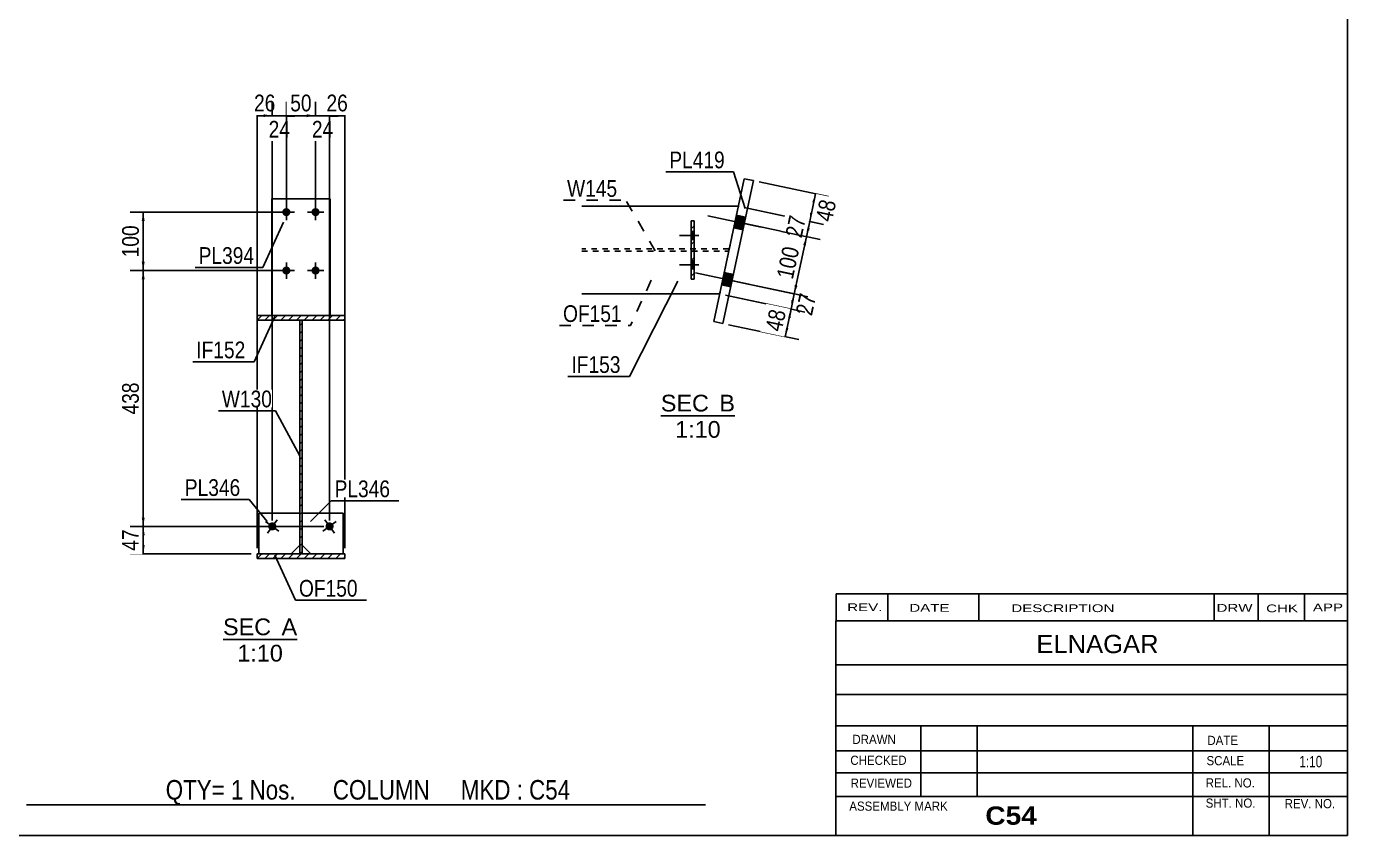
# Model space of a CAD drawing. Header units: millimetres. Extents: x -335 to 67, y -168 to 109.
# Drawn here: x -159.1 to 67.1, y -168 to -29.5 of the extents above; entities that cross this region are included whole.
import ezdxf

# ---------------------------------------------------------------- set-up
doc = ezdxf.new("R2010")
doc.units = ezdxf.units.MM
doc.linetypes.add('DXK_LINE_DOT1', pattern=[1.8814, 0.9407, -0.9407])
doc.linetypes.add('DXK_LINE_DOT2', pattern=[3.9198, 1.9599, -1.9599])
doc.styles.add('Arial', font='ARIAL.TTF', dxfattribs={"height": 0.2})
doc.styles.add('Arial Bold', font='ARIALBD.TTF', dxfattribs={"height": 0.2})
doc.styles.add('Arial Narrow', font='ARIALN.TTF', dxfattribs={"height": 0.2})

# ---------------------------------------------------------------- blocks, each defined once
blk = doc.blocks.new('Unknown-624482506-1210')
at = {"color": 5, "linetype": 'Continuous'}
for p, q in [((67.06, -168.04), (67.06, 108.96)), ((-332.94, -168.04), (67.06, -168.04))]:
    blk.add_line(p, q, dxfattribs=at)
blk = doc.blocks.new('Unknown-624482506-12 - 1852')
at = {"color": 1, "linetype": 'Continuous'}
blk.add_line((-125.43, -134.5), (-112.74, -134.5), dxfattribs=at)
at = {"color": 0, "linetype": 'Continuous'}
for points in [[(-117.21, -133.75), (-117.21, -130.75), (-125.43, -130.75), (-125.43, -133.75)], [(-112.74, -133.75), (-112.74, -130.75), (-115.41, -130.75), (-115.41, -133.75)], [(-115.19, -138.25), (-115.19, -135.25), (-122.98, -135.25), (-122.98, -138.25)]]:
    blk.add_wipeout(points, dxfattribs=at)
at = {"color": 136, "linetype": 'Continuous', "style": 'Arial'}
for s, height, p in [('SEC', 2.865, (-125.43, -133.75)), ('A', 2.87, (-115.41, -133.75)), ('1:10', 2.865, (-122.98, -138.25))]:
    blk.add_text(s, height=height, dxfattribs=at).set_placement(p)
blk = doc.blocks.new('Unknown-624482506-13 - 2064')
at = {"color": 1, "linetype": 'Continuous'}
blk.add_line((-50.49, -96.2), (-37.8, -96.2), dxfattribs=at)
at = {"color": 0, "linetype": 'Continuous'}
for points in [[(-42.27, -95.45), (-42.27, -92.45), (-50.49, -92.45), (-50.49, -95.45)], [(-37.8, -95.45), (-37.8, -92.45), (-40.47, -92.45), (-40.47, -95.45)], [(-40.25, -99.95), (-40.25, -96.95), (-48.04, -96.95), (-48.04, -99.95)]]:
    blk.add_wipeout(points, dxfattribs=at)
at = {"color": 136, "linetype": 'Continuous', "style": 'Arial'}
for s, height, p in [('SEC', 2.865, (-50.49, -95.45)), ('B', 2.87, (-40.47, -95.45)), ('1:10', 2.865, (-48.04, -99.95))]:
    blk.add_text(s, height=height, dxfattribs=at).set_placement(p)
blk = doc.blocks.new('Part-624482506-1929 - 1852')
at = {"linetype": 'Continuous'}
h = blk.add_hatch(dxfattribs=at)
h.set_pattern_fill('', scale=0.3, style=0, pattern_type=0)
h.set_pattern_definition([(45, (-119.5944, -120.6266), (-0.67352, 0.67352), [])])
h.paths.add_polyline_path([(-119.59, -119.83), (-119.59, -120.63), (-104.59, -120.63), (-104.59, -119.83)])
at = {"color": 2, "linetype": 'Continuous'}
for p, q in [((-119.59, -120.63), (-119.59, -119.83)), ((-119.59, -119.83), (-104.59, -119.83)), ((-104.59, -119.83), (-104.59, -120.63)), ((-104.59, -120.63), (-119.59, -120.63))]:
    blk.add_line(p, q, dxfattribs=at)
blk = doc.blocks.new('Bolt-624482506-1865 - 1852')
at = {"linetype": 'Continuous'}
for points in [[(-113.89, -61.33, -1), (-115.29, -61.33, -1)], [(-108.89, -61.33, -1), (-110.29, -61.33, -1)], [(-113.89, -71.33, -1), (-115.29, -71.33, -1)], [(-108.89, -71.33, -1), (-110.29, -71.33, -1)]]:
    blk.add_hatch(color=3, dxfattribs=at).paths.add_polyline_path(points)
at = {"color": 3, "linetype": 'Continuous'}
for p, q in [((-114.59, -59.93), (-114.59, -62.73)), ((-109.59, -59.93), (-109.59, -62.73)), ((-113.19, -61.33), (-115.99, -61.33)), ((-108.19, -61.33), (-110.99, -61.33)), ((-114.59, -69.93), (-114.59, -72.73)), ((-109.59, -69.93), (-109.59, -72.73)), ((-113.19, -71.33), (-115.99, -71.33)), ((-108.19, -71.33), (-110.99, -71.33))]:
    blk.add_line(p, q, dxfattribs=at)
blk = doc.blocks.new('Part-624482506-1921 - 1852')
at = {"linetype": 'Continuous'}
h = blk.add_hatch(dxfattribs=at)
h.set_pattern_fill('', scale=0.3, style=0, pattern_type=0)
h.set_pattern_definition([(45, (-119.5944, -79.8266), (-0.67352, 0.67352), [])])
h.paths.add_polyline_path([(-119.59, -79.03), (-119.59, -79.83), (-104.59, -79.83), (-104.59, -79.03)])
at = {"color": 2, "linetype": 'Continuous'}
for p, q in [((-119.59, -79.83), (-119.59, -79.03)), ((-119.59, -79.03), (-104.59, -79.03)), ((-104.59, -79.03), (-104.59, -79.83)), ((-104.59, -79.83), (-119.59, -79.83))]:
    blk.add_line(p, q, dxfattribs=at)
blk = doc.blocks.new('Part-624482506-1903 - 1852')
at = {"color": 2, "linetype": 'Continuous'}
for p, q in [((-111.89, -112.83), (-104.89, -112.83)), ((-104.89, -112.83), (-104.89, -119.83)), ((-110.39, -119.83), (-111.89, -118.33))]:
    blk.add_line(p, q, dxfattribs=at)
at = {"color": 7, "linetype": 'DXK_LINE_DOT1'}
for p, q in [((-111.89, -118.33), (-111.89, -112.83)), ((-104.89, -119.83), (-110.39, -119.83))]:
    blk.add_line(p, q, dxfattribs=at)
blk = doc.blocks.new('Bolt-624482506-1863 - 1852')
at = {"linetype": 'Continuous'}
blk.add_hatch(color=3, dxfattribs=at).paths.add_polyline_path([(-106.78, -115.69, -1), (-107.61, -114.56, -1)])
at = {"color": 3, "linetype": 'Continuous'}
for p, q in [((-106.06, -114.3), (-108.33, -115.95)), ((-106.37, -116.26), (-108.02, -114))]:
    blk.add_line(p, q, dxfattribs=at)
blk = doc.blocks.new('Part-624482506-1872 - 1852')
at = {"linetype": 'Continuous'}
h = blk.add_hatch(dxfattribs=at)
h.set_pattern_fill('', scale=0.3, style=0, pattern_type=0)
h.set_pattern_definition([(45, (-112.2944, -119.8266), (-0.67352, 0.67352), [])])
h.paths.add_polyline_path([(-112.29, -79.83), (-112.29, -119.83), (-111.89, -119.83), (-111.89, -79.83)])
at = {"color": 2, "linetype": 'Continuous'}
for p, q in [((-112.29, -119.83), (-112.29, -79.83)), ((-112.29, -79.83), (-111.89, -79.83)), ((-111.89, -79.83), (-111.89, -119.83)), ((-111.89, -119.83), (-112.29, -119.83))]:
    blk.add_line(p, q, dxfattribs=at)
blk = doc.blocks.new('Bolt-624482506-1864 - 1852')
at = {"linetype": 'Continuous'}
blk.add_hatch(color=3, dxfattribs=at).paths.add_polyline_path([(-116.58, -114.56, -1), (-117.41, -115.69, -1)])
at = {"color": 3, "linetype": 'Continuous'}
for p, q in [((-118.13, -114.3), (-115.86, -115.95)), ((-116.17, -114), (-117.82, -116.26))]:
    blk.add_line(p, q, dxfattribs=at)
blk = doc.blocks.new('Part-624482506-1908 - 1852')
at = {"color": 2, "linetype": 'Continuous'}
for p, q in [((-119.29, -112.83), (-112.29, -112.83)), ((-119.29, -112.83), (-119.29, -119.83)), ((-112.29, -118.33), (-113.79, -119.83))]:
    blk.add_line(p, q, dxfattribs=at)
at = {"color": 7, "linetype": 'DXK_LINE_DOT1'}
for p, q in [((-112.29, -112.83), (-112.29, -118.33)), ((-113.79, -119.83), (-119.29, -119.83))]:
    blk.add_line(p, q, dxfattribs=at)
blk = doc.blocks.new('Part-624482506-1913 - 1852')
at = {"color": 2, "linetype": 'Continuous'}
for p, q in [((-117.09, -59.03), (-107.09, -59.03)), ((-117.09, -59.03), (-117.09, -79.03)), ((-107.09, -59.03), (-107.09, -79.03))]:
    blk.add_line(p, q, dxfattribs=at)
at = {"color": 7, "linetype": 'DXK_LINE_DOT1'}
blk.add_line((-117.09, -79.03), (-107.09, -79.03), dxfattribs=at)
blk = doc.blocks.new('Part-624482506-2132 - 2064')
at = {"color": 7, "linetype": 'DXK_LINE_DOT1'}
for p, q in [((-37.22, -60.33), (-63.99, -60.33)), ((-63.99, -75.33), (-40.41, -75.33))]:
    blk.add_line(p, q, dxfattribs=at)
blk = doc.blocks.new('Bolt-624482506-2068 - 2064')
at = {"linetype": 'Continuous'}
for points in [[(-36.44, -64.35), (-35.98, -62.2), (-37.55, -61.87), (-38.01, -64.02)], [(-36.44, -64.35), (-35.98, -62.2), (-37.55, -61.87), (-38.01, -64.02)], [(-36.44, -64.35), (-35.98, -62.2), (-37.55, -61.87), (-38.01, -64.02)], [(-36.44, -64.35), (-35.98, -62.2), (-37.55, -61.87), (-38.01, -64.02)], [(-38.52, -74.13), (-38.07, -71.98), (-39.63, -71.65), (-40.09, -73.8)], [(-38.52, -74.13), (-38.07, -71.98), (-39.63, -71.65), (-40.09, -73.8)], [(-38.52, -74.13), (-38.07, -71.98), (-39.63, -71.65), (-40.09, -73.8)], [(-38.52, -74.13), (-38.07, -71.98), (-39.63, -71.65), (-40.09, -73.8)]]:
    blk.add_hatch(color=3, dxfattribs=at).paths.add_polyline_path(points)
at = {"color": 3, "linetype": 'Continuous'}
for p, q in [((-33.34, -63.89), (-42.47, -61.94)), ((-33.34, -63.89), (-42.47, -61.94)), ((-33.34, -63.89), (-42.47, -61.94)), ((-33.34, -63.89), (-42.47, -61.94)), ((-35.98, -62.2), (-37.55, -61.87)), ((-35.98, -62.2), (-37.55, -61.87)), ((-35.98, -62.2), (-37.55, -61.87)), ((-35.98, -62.2), (-37.55, -61.87)), ((-36.44, -64.35), (-38.01, -64.02)), ((-36.44, -64.35), (-38.01, -64.02)), ((-36.44, -64.35), (-38.01, -64.02)), ((-36.44, -64.35), (-38.01, -64.02)), ((-35.42, -73.67), (-44.55, -71.73)), ((-35.42, -73.67), (-44.55, -71.73)), ((-35.42, -73.67), (-44.55, -71.73)), ((-35.42, -73.67), (-44.55, -71.73)), ((-38.07, -71.98), (-39.63, -71.65)), ((-38.07, -71.98), (-39.63, -71.65)), ((-38.07, -71.98), (-39.63, -71.65)), ((-38.07, -71.98), (-39.63, -71.65)), ((-38.52, -74.13), (-40.09, -73.8)), ((-38.52, -74.13), (-40.09, -73.8)), ((-38.52, -74.13), (-40.09, -73.8)), ((-38.52, -74.13), (-40.09, -73.8))]:
    blk.add_line(p, q, dxfattribs=at)
blk = doc.blocks.new('Part-624482506-2103 - 2064')
at = {"color": 2, "linetype": 'Continuous'}
for p, q in [((-37.22, -60.33), (-63.99, -60.33)), ((-40.41, -75.33), (-63.99, -75.33))]:
    blk.add_line(p, q, dxfattribs=at)
at = {"color": 7, "linetype": 'DXK_LINE_DOT1'}
blk.add_line((-40.41, -75.33), (-37.22, -60.33), dxfattribs=at)
blk = doc.blocks.new('Part-624482506-2087 - 2064')
at = {"color": 2, "linetype": 'Continuous'}
for p, q in [((-41.42, -80.06), (-36.22, -55.61)), ((-34.65, -55.94), (-39.86, -80.39)), ((-36.22, -55.61), (-34.65, -55.94)), ((-39.86, -80.39), (-41.42, -80.06))]:
    blk.add_line(p, q, dxfattribs=at)
blk = doc.blocks.new('Part-624482506-2110 - 2064')
at = {"color": 7, "linetype": 'DXK_LINE_DOT1'}
for p, q in [((-38.86, -67.63), (-63.99, -67.63)), ((-38.86, -68.03), (-38.86, -67.63)), ((-63.99, -68.03), (-38.86, -68.03))]:
    blk.add_line(p, q, dxfattribs=at)
blk = doc.blocks.new('Part-624482506-4051 - 2064')
at = {"linetype": 'Continuous'}
h = blk.add_hatch(dxfattribs=at)
h.set_pattern_fill('', scale=0.3, style=0, pattern_type=0)
h.set_pattern_definition([(45, (-45.2857, -62.8338), (-0.67352, 0.67352), [])])
h.paths.add_polyline_path([(-44.79, -62.83), (-45.29, -62.83), (-45.29, -72.83), (-44.79, -72.83)])
at = {"color": 7, "linetype": 'DXK_LINE_DOT1'}
for p, q in [((-44.79, -62.83), (-45.29, -62.83)), ((-45.29, -62.83), (-45.29, -72.83)), ((-44.79, -72.83), (-44.79, -62.83)), ((-45.29, -72.83), (-44.79, -72.83))]:
    blk.add_line(p, q, dxfattribs=at)
at = {"color": 2, "linetype": 'Continuous'}
for p, q in [((-45.29, -72.83), (-45.29, -62.83)), ((-45.29, -62.83), (-44.79, -62.83)), ((-44.79, -72.83), (-44.79, -62.83)), ((-45.29, -72.83), (-44.79, -72.83))]:
    blk.add_line(p, q, dxfattribs=at)
blk = doc.blocks.new('Bolt-624482506-4059 - 2064')
at = {"linetype": 'Continuous'}
for points in [[(-44.79, -66.03), (-44.79, -64.63), (-45.29, -64.63), (-45.29, -66.03)], [(-44.79, -71.03), (-44.79, -69.63), (-45.29, -69.63), (-45.29, -71.03)]]:
    blk.add_hatch(color=3, dxfattribs=at).paths.add_polyline_path(points)
at = {"color": 3, "linetype": 'Continuous'}
for p, q in [((-43.99, -65.33), (-47.29, -65.33)), ((-44.79, -64.63), (-45.29, -64.63)), ((-44.79, -66.03), (-45.29, -66.03)), ((-44.79, -69.63), (-45.29, -69.63)), ((-43.99, -70.33), (-47.29, -70.33)), ((-44.79, -71.03), (-45.29, -71.03))]:
    blk.add_line(p, q, dxfattribs=at)
blk = doc.blocks.new('StraightDimension-624482506-1977 - 1852')
at = {"linetype": 'Continuous'}
for points in [[(-139.34, -62.83), (-139.09, -61.33), (-138.84, -62.83)], [(-138.84, -69.83), (-139.09, -71.33), (-139.34, -69.83)]]:
    blk.add_hatch(color=7, dxfattribs=at).paths.add_polyline_path(points)
at = {"color": 7, "linetype": 'Continuous'}
for p, q in [((-115.59, -61.33), (-141.34, -61.33)), ((-139.09, -71.33), (-139.09, -61.33)), ((-115.59, -71.33), (-141.34, -71.33))]:
    blk.add_line(p, q, dxfattribs=at)
at = {"color": 0}
blk.add_wipeout([(-139.24, -62.98), (-143.44, -62.98), (-143.44, -69.67), (-139.24, -69.67)], dxfattribs=at)
at = {"color": 3, "style": 'Arial Narrow'}
blk.add_text('100', height=2.863, rotation=90.0002, dxfattribs=at).set_placement((-139.84, -69.07))
blk = doc.blocks.new('StraightDimension-624482506-1945 - 1852')
at = {"linetype": 'Continuous'}
for points in [[(-139.34, -116.63), (-139.09, -115.13), (-138.84, -116.63)], [(-138.84, -118.33), (-139.09, -119.83), (-139.34, -118.33)]]:
    blk.add_hatch(color=7, dxfattribs=at).paths.add_polyline_path(points)
at = {"color": 7, "linetype": 'Continuous'}
for p, q in [((-108.19, -115.13), (-141.34, -115.13)), ((-139.09, -119.83), (-139.09, -115.13)), ((-120.59, -119.83), (-141.34, -119.83))]:
    blk.add_line(p, q, dxfattribs=at)
at = {"color": 0}
blk.add_wipeout([(-139.24, -115.05), (-143.44, -115.05), (-143.44, -119.9), (-139.24, -119.9)], dxfattribs=at)
at = {"color": 3, "style": 'Arial Narrow'}
blk.add_text('47', height=2.863, rotation=90.0002, dxfattribs=at).set_placement((-139.84, -119.3))
blk = doc.blocks.new('StraightDimension-624482506-1961 - 1852')
at = {"linetype": 'Continuous'}
for points in [[(-139.34, -72.83), (-139.09, -71.33), (-138.84, -72.83)], [(-138.84, -113.63), (-139.09, -115.13), (-139.34, -113.63)]]:
    blk.add_hatch(color=7, dxfattribs=at).paths.add_polyline_path(points)
at = {"color": 7, "linetype": 'Continuous'}
for p, q in [((-115.59, -71.33), (-141.34, -71.33)), ((-139.09, -115.13), (-139.09, -71.33)), ((-108.19, -115.13), (-141.34, -115.13))]:
    blk.add_line(p, q, dxfattribs=at)
at = {"color": 0}
blk.add_wipeout([(-139.24, -89.88), (-143.44, -89.88), (-143.44, -96.57), (-139.24, -96.57)], dxfattribs=at)
at = {"color": 3, "style": 'Arial Narrow'}
blk.add_text('438', height=2.863, rotation=90.0002, dxfattribs=at).set_placement((-139.84, -95.97))
blk = doc.blocks.new('StraightDimension-624482506-1988 - 1852')
at = {"linetype": 'Continuous'}
for points in [[(-118.09, -45.08), (-119.59, -44.83), (-118.09, -44.58)], [(-118.49, -44.58), (-116.99, -44.83), (-118.49, -45.08)]]:
    blk.add_hatch(color=7, dxfattribs=at).paths.add_polyline_path(points)
at = {"color": 7, "linetype": 'Continuous'}
for p, q in [((-119.59, -118.83), (-119.59, -42.58)), ((-116.99, -114.13), (-116.99, -42.58)), ((-119.59, -44.83), (-116.99, -44.83))]:
    blk.add_line(p, q, dxfattribs=at)
at = {"color": 0}
blk.add_wipeout([(-115.87, -44.68), (-115.87, -40.48), (-120.72, -40.48), (-120.72, -44.68)], dxfattribs=at)
at = {"color": 3, "style": 'Arial Narrow'}
blk.add_text('26', height=2.863, dxfattribs=at).set_placement((-120.12, -44.08))
blk = doc.blocks.new('StraightDimension-624482506-2004 - 1852')
at = {"linetype": 'Continuous'}
for points in [[(-118.49, -44.58), (-116.99, -44.83), (-118.49, -45.08)], [(-113.09, -45.08), (-114.59, -44.83), (-113.09, -44.58)]]:
    blk.add_hatch(color=7, dxfattribs=at).paths.add_polyline_path(points)
at = {"color": 7, "linetype": 'Continuous'}
for p, q in [((-116.99, -114.13), (-116.99, -42.43)), ((-114.59, -60.33), (-114.59, -42.43)), ((-116.99, -44.83), (-114.59, -44.83))]:
    blk.add_line(p, q, dxfattribs=at)
at = {"color": 0}
blk.add_wipeout([(-113.37, -49.18), (-113.37, -44.98), (-118.22, -44.98), (-118.22, -49.18)], dxfattribs=at)
at = {"color": 3, "style": 'Arial Narrow'}
blk.add_text('24', height=2.863, dxfattribs=at).set_placement((-117.62, -48.58))
blk = doc.blocks.new('StraightDimension-624482506-2020 - 1852')
at = {"linetype": 'Continuous'}
for points in [[(-113.09, -45.08), (-114.59, -44.83), (-113.09, -44.58)], [(-111.09, -44.58), (-109.59, -44.83), (-111.09, -45.08)]]:
    blk.add_hatch(color=7, dxfattribs=at).paths.add_polyline_path(points)
at = {"color": 7, "linetype": 'Continuous'}
for p, q in [((-114.59, -60.33), (-114.59, -42.58)), ((-109.59, -60.33), (-109.59, -42.58)), ((-114.59, -44.83), (-109.59, -44.83))]:
    blk.add_line(p, q, dxfattribs=at)
at = {"color": 0}
blk.add_wipeout([(-109.67, -44.68), (-109.67, -40.48), (-114.52, -40.48), (-114.52, -44.68)], dxfattribs=at)
at = {"color": 3, "style": 'Arial Narrow'}
blk.add_text('50', height=2.863, dxfattribs=at).set_placement((-113.92, -44.08))
blk = doc.blocks.new('StraightDimension-624482506-2030 - 1852')
at = {"linetype": 'Continuous'}
for points in [[(-111.09, -44.58), (-109.59, -44.83), (-111.09, -45.08)], [(-105.69, -45.08), (-107.19, -44.83), (-105.69, -44.58)]]:
    blk.add_hatch(color=7, dxfattribs=at).paths.add_polyline_path(points)
at = {"color": 7, "linetype": 'Continuous'}
for p, q in [((-109.59, -60.33), (-109.59, -42.43)), ((-107.19, -114.13), (-107.19, -42.43)), ((-109.59, -44.83), (-107.19, -44.83))]:
    blk.add_line(p, q, dxfattribs=at)
at = {"color": 0}
blk.add_wipeout([(-105.97, -49.18), (-105.97, -44.98), (-110.82, -44.98), (-110.82, -49.18)], dxfattribs=at)
at = {"color": 3, "style": 'Arial Narrow'}
blk.add_text('24', height=2.863, dxfattribs=at).set_placement((-110.22, -48.58))
blk = doc.blocks.new('StraightDimension-624482506-2046 - 1852')
at = {"linetype": 'Continuous'}
for points in [[(-105.69, -45.08), (-107.19, -44.83), (-105.69, -44.58)], [(-106.09, -44.58), (-104.59, -44.83), (-106.09, -45.08)]]:
    blk.add_hatch(color=7, dxfattribs=at).paths.add_polyline_path(points)
at = {"color": 7, "linetype": 'Continuous'}
for p, q in [((-107.19, -114.13), (-107.19, -42.58)), ((-104.59, -118.83), (-104.59, -42.58)), ((-107.19, -44.83), (-104.59, -44.83))]:
    blk.add_line(p, q, dxfattribs=at)
at = {"color": 0}
blk.add_wipeout([(-103.47, -44.68), (-103.47, -40.48), (-108.32, -40.48), (-108.32, -44.68)], dxfattribs=at)
at = {"color": 3, "style": 'Arial Narrow'}
blk.add_text('26', height=2.863, dxfattribs=at).set_placement((-107.72, -44.08))
blk = doc.blocks.new('StraightDimension-624482506-3650 - 2064')
at = {"linetype": 'Continuous'}
for points in [[(-28.2, -76.74), (-27.65, -75.32), (-27.72, -76.84)], [(-27.65, -76.52), (-28.2, -77.93), (-28.14, -76.41)]]:
    blk.add_hatch(color=7, dxfattribs=at).paths.add_polyline_path(points)
at = {"color": 7, "linetype": 'Continuous'}
for p, q in [((-39.01, -72.91), (-25.45, -75.79)), ((-39.44, -75.54), (-26, -78.4)), ((-28.2, -77.93), (-27.65, -75.32))]:
    blk.add_line(p, q, dxfattribs=at)
at = {"color": 0}
blk.add_wipeout([(-23.17, -75.16), (-27.27, -74.28), (-28.28, -79.03), (-24.18, -79.91)], dxfattribs=at)
at = {"color": 3, "style": 'Arial Narrow'}
blk.add_text('27', height=2.863, rotation=77.991, dxfattribs=at).set_placement((-24.64, -79.2))
blk = doc.blocks.new('StraightDimension-624482506-3647 - 2064')
at = {"linetype": 'Continuous'}
for points in [[(-24.56, -59.62), (-24.01, -58.21), (-24.07, -59.72)], [(-24.46, -61.52), (-25.01, -62.93), (-24.94, -61.41)]]:
    blk.add_hatch(color=7, dxfattribs=at).paths.add_polyline_path(points)
at = {"color": 7, "linetype": 'Continuous'}
for p, q in [((-33.68, -56.15), (-21.81, -58.67)), ((-25.01, -62.93), (-24.01, -58.21)), ((-36.25, -60.54), (-22.81, -63.4))]:
    blk.add_line(p, q, dxfattribs=at)
at = {"color": 0}
blk.add_wipeout([(-19.75, -59.1), (-23.86, -58.22), (-24.87, -62.97), (-20.76, -63.85)], dxfattribs=at)
at = {"color": 3, "style": 'Arial Narrow'}
blk.add_text('48', height=2.863, rotation=77.991, dxfattribs=at).set_placement((-21.22, -63.14))
blk = doc.blocks.new('StraightDimension-624482506-3648 - 2064')
at = {"linetype": 'Continuous'}
for points in [[(-25.57, -64.35), (-25.01, -62.93), (-25.08, -64.45)], [(-25.01, -64.13), (-25.57, -65.54), (-25.5, -64.02)]]:
    blk.add_hatch(color=7, dxfattribs=at).paths.add_polyline_path(points)
at = {"color": 7, "linetype": 'Continuous'}
for p, q in [((-36.25, -60.54), (-22.66, -63.43)), ((-36.93, -63.12), (-23.22, -66.04)), ((-25.57, -65.54), (-25.01, -62.93))]:
    blk.add_line(p, q, dxfattribs=at)
at = {"color": 0}
blk.add_wipeout([(-24.93, -61.83), (-29.04, -60.96), (-30.05, -65.71), (-25.94, -66.58)], dxfattribs=at)
at = {"color": 3, "style": 'Arial Narrow'}
blk.add_text('27', height=2.863, rotation=77.991, dxfattribs=at).set_placement((-26.4, -65.87))
blk = doc.blocks.new('StraightDimension-624482506-3649 - 2064')
at = {"linetype": 'Continuous'}
for points in [[(-26.12, -66.96), (-25.57, -65.54), (-25.63, -67.06)], [(-27.09, -73.91), (-27.65, -75.32), (-27.58, -73.8)]]:
    blk.add_hatch(color=7, dxfattribs=at).paths.add_polyline_path(points)
at = {"color": 7, "linetype": 'Continuous'}
for p, q in [((-36.93, -63.12), (-23.22, -66.04)), ((-27.65, -75.32), (-25.57, -65.54)), ((-39.01, -72.91), (-25.3, -75.82))]:
    blk.add_line(p, q, dxfattribs=at)
at = {"color": 0}
blk.add_wipeout([(-26.06, -67.13), (-30.17, -66.26), (-31.56, -72.8), (-27.45, -73.67)], dxfattribs=at)
at = {"color": 3, "style": 'Arial Narrow'}
blk.add_text('100', height=2.863, rotation=77.991, dxfattribs=at).set_placement((-27.91, -72.96))
blk = doc.blocks.new('StraightDimension-624482506-3651 - 2064')
at = {"linetype": 'Continuous'}
for points in [[(-28.76, -79.35), (-28.2, -77.93), (-28.27, -79.45)], [(-28.65, -81.24), (-29.21, -82.66), (-29.14, -81.14)]]:
    blk.add_hatch(color=7, dxfattribs=at).paths.add_polyline_path(points)
at = {"color": 7, "linetype": 'Continuous'}
for p, q in [((-39.44, -75.54), (-25.86, -78.43)), ((-29.21, -82.66), (-28.2, -77.93)), ((-38.88, -80.6), (-26.86, -83.16))]:
    blk.add_line(p, q, dxfattribs=at)
at = {"color": 0}
blk.add_wipeout([(-28.35, -77.89), (-32.45, -77.01), (-33.47, -81.76), (-29.36, -82.64)], dxfattribs=at)
at = {"color": 3, "style": 'Arial Narrow'}
blk.add_text('48', height=2.863, rotation=77.991, dxfattribs=at).set_placement((-29.82, -81.93))
blk = doc.blocks.new('CBS_CALLOFF-624482506-4727')
at = {"color": 7, "linetype": 'Continuous'}
blk.add_line((-159.06, -162.77), (-42.83, -162.79), dxfattribs=at)
at = {"color": 3, "linetype": 'Continuous', "style": 'Arial Narrow'}
blk.add_text('QTY= 1 Nos.      COLUMN     MKD : C54', height=3.3405, dxfattribs=at).set_placement((-135.24, -161.88))
blk = doc.blocks.new('CBS_NAME_BLOG-624482506-4728')
at = {"color": 7, "linetype": 'Continuous'}
for p, q in [((-20.53, -131.29), (66.99, -131.29)), ((-20.53, -168), (-20.53, -131.29)), ((-20.53, -138.83), (66.99, -138.83)), ((-20.46, -143.88), (67.06, -143.88)), ((-20.53, -149.26), (66.99, -149.26)), ((-6.01, -161.36), (-6.01, -149.26)), ((3.68, -161.34), (3.68, -149.27)), ((40.59, -168), (40.59, -149.27)), ((53.64, -168), (53.64, -149.26)), ((-20.52, -153.56), (67.06, -153.54)), ((-20.53, -157.3), (66.99, -157.3)), ((-20.53, -161.34), (66.99, -161.34)), ((-20.53, -168.04), (67.06, -168.04))]:
    blk.add_line(p, q, dxfattribs=at)
at = {"color": 3, "linetype": 'Continuous', "style": 'Arial'}
blk.add_text('ELNAGAR', height=3.133, dxfattribs=at).set_placement((13.79, -136.82))
at = {"color": 3, "linetype": 'Continuous'}
for s, height, style, width, p in [('DRAWN', 1.566, 'Arial', 0.9, (-17.7, -152.36)), ('DATE', 1.566, 'Arial', 0.9, (43.06, -152.53)), ('CHECKED', 1.566, 'Arial', 0.9, (-18.05, -155.94)), ('SCALE', 1.566, 'Arial', 0.9, (42.91, -156)), ('1:10', 1.957, 'Arial Narrow', 0.9, (58.8, -156.36)), ('REVIEWED', 1.566, 'Arial', 0.9, (-18.01, -159.85)), ('REL. NO.', 1.566, 'Arial', 0.9, (42.77, -159.81)), ('ASSEMBLY MARK', 1.5663, 'Arial', 0.9, (-18.23, -163.79)), ('SHT. NO.', 1.566, 'Arial', 0.9, (42.77, -163.27)), ('REV. NO.', 1.566, 'Arial', 0.9, (56.29, -163.36)), ('C54', 3.131, 'Arial Bold', 1.1, (5.05, -166.19))]:
    blk.add_text(s, height=height, dxfattribs=dict(at, style=style, width=width)).set_placement(p)
blk = doc.blocks.new('CBS_REVISION-624482506-4729')
at = {"color": 7, "linetype": 'Continuous'}
for p, q in [((-20.45, -126.66), (67.05, -126.66)), ((-20.45, -126.66), (-20.45, -131.29)), ((-11.65, -126.66), (-11.65, -131.29)), ((3.94, -126.66), (3.94, -131.23)), ((44.2, -126.66), (44.2, -131.29)), ((51.74, -126.66), (51.74, -131.29)), ((59.69, -126.66), (59.69, -131.29)), ((-20.45, -131.29), (67.05, -131.29))]:
    blk.add_line(p, q, dxfattribs=at)
at = {"color": 7, "style": 'Arial Narrow', "width": 1.7}
for s, height, p in [('REV.', 1.326, (-18.59, -129.62)), ('DATE', 1.326, (-7.96, -129.73)), ('DESCRIPTION', 1.3257, (9.51, -129.79)), ('DRW', 1.326, (44.63, -129.73)), ('CHK', 1.326, (53.12, -129.82)), ('APP', 1.326, (61.12, -129.66))]:
    blk.add_text(s, height=height, dxfattribs=at).set_placement(p)
blk = doc.blocks.new('Mark-624482506-1868 - 1852')
at = {"color": 0}
blk.add_wipeout([(-117.04, -94.74), (-117.04, -91.74), (-125.63, -91.74), (-125.63, -94.74)], dxfattribs=at)
blk.add_wipeout([(-117.04, -94.74), (-117.04, -91.74), (-125.63, -91.74), (-125.63, -94.74)], dxfattribs=at)
at = {"color": 7, "linetype": 'Continuous'}
for p in [(-126.23, -95.34), (-112.29, -103.04)]:
    blk.add_line(p, (-116.44, -95.34), dxfattribs=at)
at = {"color": 3, "style": 'Arial Narrow'}
blk.add_text('W130', height=2.863, dxfattribs=at).set_placement((-125.63, -94.74))
blk = doc.blocks.new('Mark-624482506-1899 - 1852')
at = {"color": 0}
blk.add_wipeout([(-96.83, -110.12), (-96.83, -107.12), (-106.33, -107.12), (-106.33, -110.12)], dxfattribs=at)
blk.add_wipeout([(-96.83, -110.12), (-96.83, -107.12), (-106.33, -107.12), (-106.33, -110.12)], dxfattribs=at)
at = {"color": 7, "linetype": 'Continuous'}
for p, q in [((-110.46, -114.26), (-106.93, -110.72)), ((-106.93, -110.72), (-95.33, -110.72))]:
    blk.add_line(p, q, dxfattribs=at)
at = {"color": 3, "style": 'Arial Narrow'}
blk.add_text('PL346', height=2.863, dxfattribs=at).set_placement((-106.33, -110.12))
blk = doc.blocks.new('Mark-624482506-1904 - 1852')
at = {"color": 7, "linetype": 'Continuous'}
blk.add_line((-117.86, -114.26), (-120.97, -110.51), dxfattribs=at)
at = {"color": 0}
blk.add_wipeout([(-122.47, -109.91), (-122.47, -106.91), (-131.97, -106.91), (-131.97, -109.91)], dxfattribs=at)
blk.add_wipeout([(-122.47, -109.91), (-122.47, -106.91), (-131.97, -106.91), (-131.97, -109.91)], dxfattribs=at)
at = {"color": 7, "linetype": 'Continuous'}
blk.add_line((-132.57, -110.51), (-120.97, -110.51), dxfattribs=at)
at = {"color": 3, "style": 'Arial Narrow'}
blk.add_text('PL346', height=2.863, dxfattribs=at).set_placement((-131.97, -109.91))
blk = doc.blocks.new('Mark-624482506-1909 - 1852')
at = {"color": 7, "linetype": 'Continuous'}
blk.add_line((-115.06, -63.06), (-118.6, -70.79), dxfattribs=at)
at = {"color": 0}
blk.add_wipeout([(-120.1, -70.19), (-120.1, -67.19), (-129.6, -67.19), (-129.6, -70.19)], dxfattribs=at)
blk.add_wipeout([(-120.1, -70.19), (-120.1, -67.19), (-129.6, -67.19), (-129.6, -70.19)], dxfattribs=at)
at = {"color": 7, "linetype": 'Continuous'}
blk.add_line((-130.2, -70.79), (-118.6, -70.79), dxfattribs=at)
at = {"color": 3, "style": 'Arial Narrow'}
blk.add_text('PL394', height=2.863, dxfattribs=at).set_placement((-129.6, -70.19))
blk = doc.blocks.new('Mark-624482506-1917 - 1852')
at = {"color": 7, "linetype": 'Continuous'}
blk.add_line((-116.56, -79.22), (-120.1, -86.95), dxfattribs=at)
at = {"color": 0}
blk.add_wipeout([(-121.6, -86.35), (-121.6, -83.35), (-130.01, -83.35), (-130.01, -86.35)], dxfattribs=at)
blk.add_wipeout([(-121.6, -86.35), (-121.6, -83.35), (-130.01, -83.35), (-130.01, -86.35)], dxfattribs=at)
at = {"color": 7, "linetype": 'Continuous'}
blk.add_line((-130.61, -86.95), (-120.1, -86.95), dxfattribs=at)
at = {"color": 3, "style": 'Arial Narrow'}
blk.add_text('IF152', height=2.863, dxfattribs=at).set_placement((-130.01, -86.35))
blk = doc.blocks.new('Mark-624482506-1925 - 1852')
at = {"color": 0}
blk.add_wipeout([(-102.38, -127.15), (-102.38, -124.15), (-112.43, -124.15), (-112.43, -127.15)], dxfattribs=at)
blk.add_wipeout([(-102.38, -127.15), (-102.38, -124.15), (-112.43, -124.15), (-112.43, -127.15)], dxfattribs=at)
at = {"color": 7, "linetype": 'Continuous'}
for p, q in [((-116.56, -120.02), (-113.03, -127.75)), ((-113.03, -127.75), (-100.88, -127.75))]:
    blk.add_line(p, q, dxfattribs=at)
at = {"color": 3, "style": 'Arial Narrow'}
blk.add_text('OF150', height=2.863, dxfattribs=at).set_placement((-112.43, -127.15))
blk = doc.blocks.new('Mark-624482506-2099 - 2064')
at = {"color": 7, "linetype": 'Continuous'}
blk.add_line((-47.56, -73.14), (-55.88, -89.45), dxfattribs=at)
at = {"color": 0}
blk.add_wipeout([(-57.38, -88.85), (-57.38, -85.85), (-65.79, -85.85), (-65.79, -88.85)], dxfattribs=at)
blk.add_wipeout([(-57.38, -88.85), (-57.38, -85.85), (-65.79, -85.85), (-65.79, -88.85)], dxfattribs=at)
at = {"color": 7, "linetype": 'Continuous'}
blk.add_line((-66.39, -89.45), (-55.88, -89.45), dxfattribs=at)
at = {"color": 3, "style": 'Arial Narrow'}
blk.add_text('IF153', height=2.863, dxfattribs=at).set_placement((-65.79, -88.85))
blk = doc.blocks.new('Mark-624482506-2083 - 2064')
at = {"color": 7, "linetype": 'Continuous'}
blk.add_line((-36.07, -60.72), (-38.04, -54.43), dxfattribs=at)
at = {"color": 0}
blk.add_wipeout([(-39.54, -53.83), (-39.54, -50.83), (-49.04, -50.83), (-49.04, -53.83)], dxfattribs=at)
blk.add_wipeout([(-39.54, -53.83), (-39.54, -50.83), (-49.04, -50.83), (-49.04, -53.83)], dxfattribs=at)
at = {"color": 7, "linetype": 'Continuous'}
blk.add_line((-49.64, -54.43), (-38.04, -54.43), dxfattribs=at)
at = {"color": 3, "style": 'Arial Narrow'}
blk.add_text('PL419', height=2.863, dxfattribs=at).set_placement((-49.04, -53.83))
blk = doc.blocks.new('Mark-624482506-2106 - 2064')
at = {"color": 7, "linetype": 'DXK_LINE_DOT2'}
blk.add_line((-51.45, -67.97), (-56.45, -59.31), dxfattribs=at)
at = {"color": 0}
blk.add_wipeout([(-57.95, -58.71), (-57.95, -55.71), (-66.54, -55.71), (-66.54, -58.71)], dxfattribs=at)
blk.add_wipeout([(-57.95, -58.71), (-57.95, -55.71), (-66.54, -55.71), (-66.54, -58.71)], dxfattribs=at)
at = {"color": 7, "linetype": 'DXK_LINE_DOT2'}
blk.add_line((-67.14, -59.31), (-56.45, -59.31), dxfattribs=at)
at = {"color": 3, "style": 'Arial Narrow'}
blk.add_text('W145', height=2.863, dxfattribs=at).set_placement((-66.54, -58.71))
blk = doc.blocks.new('Mark-624482506-2128 - 2064')
at = {"color": 7, "linetype": 'DXK_LINE_DOT2'}
blk.add_line((-52.15, -73), (-55.68, -80.73), dxfattribs=at)
at = {"color": 0}
blk.add_wipeout([(-57.18, -80.13), (-57.18, -77.13), (-67.23, -77.13), (-67.23, -80.13)], dxfattribs=at)
blk.add_wipeout([(-57.18, -80.13), (-57.18, -77.13), (-67.23, -77.13), (-67.23, -80.13)], dxfattribs=at)
at = {"color": 7, "linetype": 'DXK_LINE_DOT2'}
blk.add_line((-67.83, -80.73), (-55.68, -80.73), dxfattribs=at)
at = {"color": 3, "style": 'Arial Narrow'}
blk.add_text('OF151', height=2.863, dxfattribs=at).set_placement((-67.23, -80.13))

msp = doc.modelspace()

# ---------------------------------------------------------------- block references
for name in ['Unknown-624482506-1210', 'Part-624482506-2087 - 2064', 'Part-624482506-1913 - 1852', 'Bolt-624482506-1865 - 1852', 'Part-624482506-2132 - 2064', 'Part-624482506-2103 - 2064', 'Part-624482506-4051 - 2064', 'Bolt-624482506-2068 - 2064', 'Bolt-624482506-4059 - 2064', 'Part-624482506-2110 - 2064', 'Part-624482506-1921 - 1852', 'Part-624482506-1872 - 1852', 'Part-624482506-1908 - 1852', 'Part-624482506-1903 - 1852', 'Bolt-624482506-1864 - 1852', 'Bolt-624482506-1863 - 1852', 'Part-624482506-1929 - 1852', 'CBS_REVISION-624482506-4729', 'CBS_NAME_BLOG-624482506-4728', 'CBS_CALLOFF-624482506-4727']:
    msp.add_blockref(name, (0, 0))

# ---------------------------------------------------------------- next in the draw order: block references
for name in ['Mark-624482506-2106 - 2064', 'StraightDimension-624482506-3647 - 2064', 'StraightDimension-624482506-1977 - 1852', 'Mark-624482506-2099 - 2064', 'StraightDimension-624482506-3650 - 2064', 'Unknown-624482506-13 - 2064', 'StraightDimension-624482506-1945 - 1852', 'Unknown-624482506-12 - 1852']:
    msp.add_blockref(name, (0, 0))

# ---------------------------------------------------------------- next in the draw order: block references
for name in ['StraightDimension-624482506-3648 - 2064', 'StraightDimension-624482506-1961 - 1852', 'Mark-624482506-2128 - 2064', 'Mark-624482506-1925 - 1852']:
    msp.add_blockref(name, (0, 0))

# ---------------------------------------------------------------- next in the draw order: block references
for name in ['StraightDimension-624482506-1988 - 1852', 'Mark-624482506-2083 - 2064', 'StraightDimension-624482506-3649 - 2064']:
    msp.add_blockref(name, (0, 0))

# ---------------------------------------------------------------- next in the draw order: block references
for name in ['StraightDimension-624482506-2004 - 1852', 'StraightDimension-624482506-3651 - 2064']:
    msp.add_blockref(name, (0, 0))

# ---------------------------------------------------------------- next in the draw order: block references
for name in ['StraightDimension-624482506-2020 - 1852', 'Mark-624482506-1909 - 1852', 'Mark-624482506-1917 - 1852', 'Mark-624482506-1868 - 1852', 'Mark-624482506-1904 - 1852']:
    msp.add_blockref(name, (0, 0))

# ---------------------------------------------------------------- next in the draw order: block references
msp.add_blockref('StraightDimension-624482506-2030 - 1852', (0, 0))

# ---------------------------------------------------------------- next in the draw order: block references
msp.add_blockref('StraightDimension-624482506-2046 - 1852', (0, 0))

# ---------------------------------------------------------------- next in the draw order: block references
msp.add_blockref('Mark-624482506-1899 - 1852', (0, 0))

doc.saveas('drawing.dxf')
